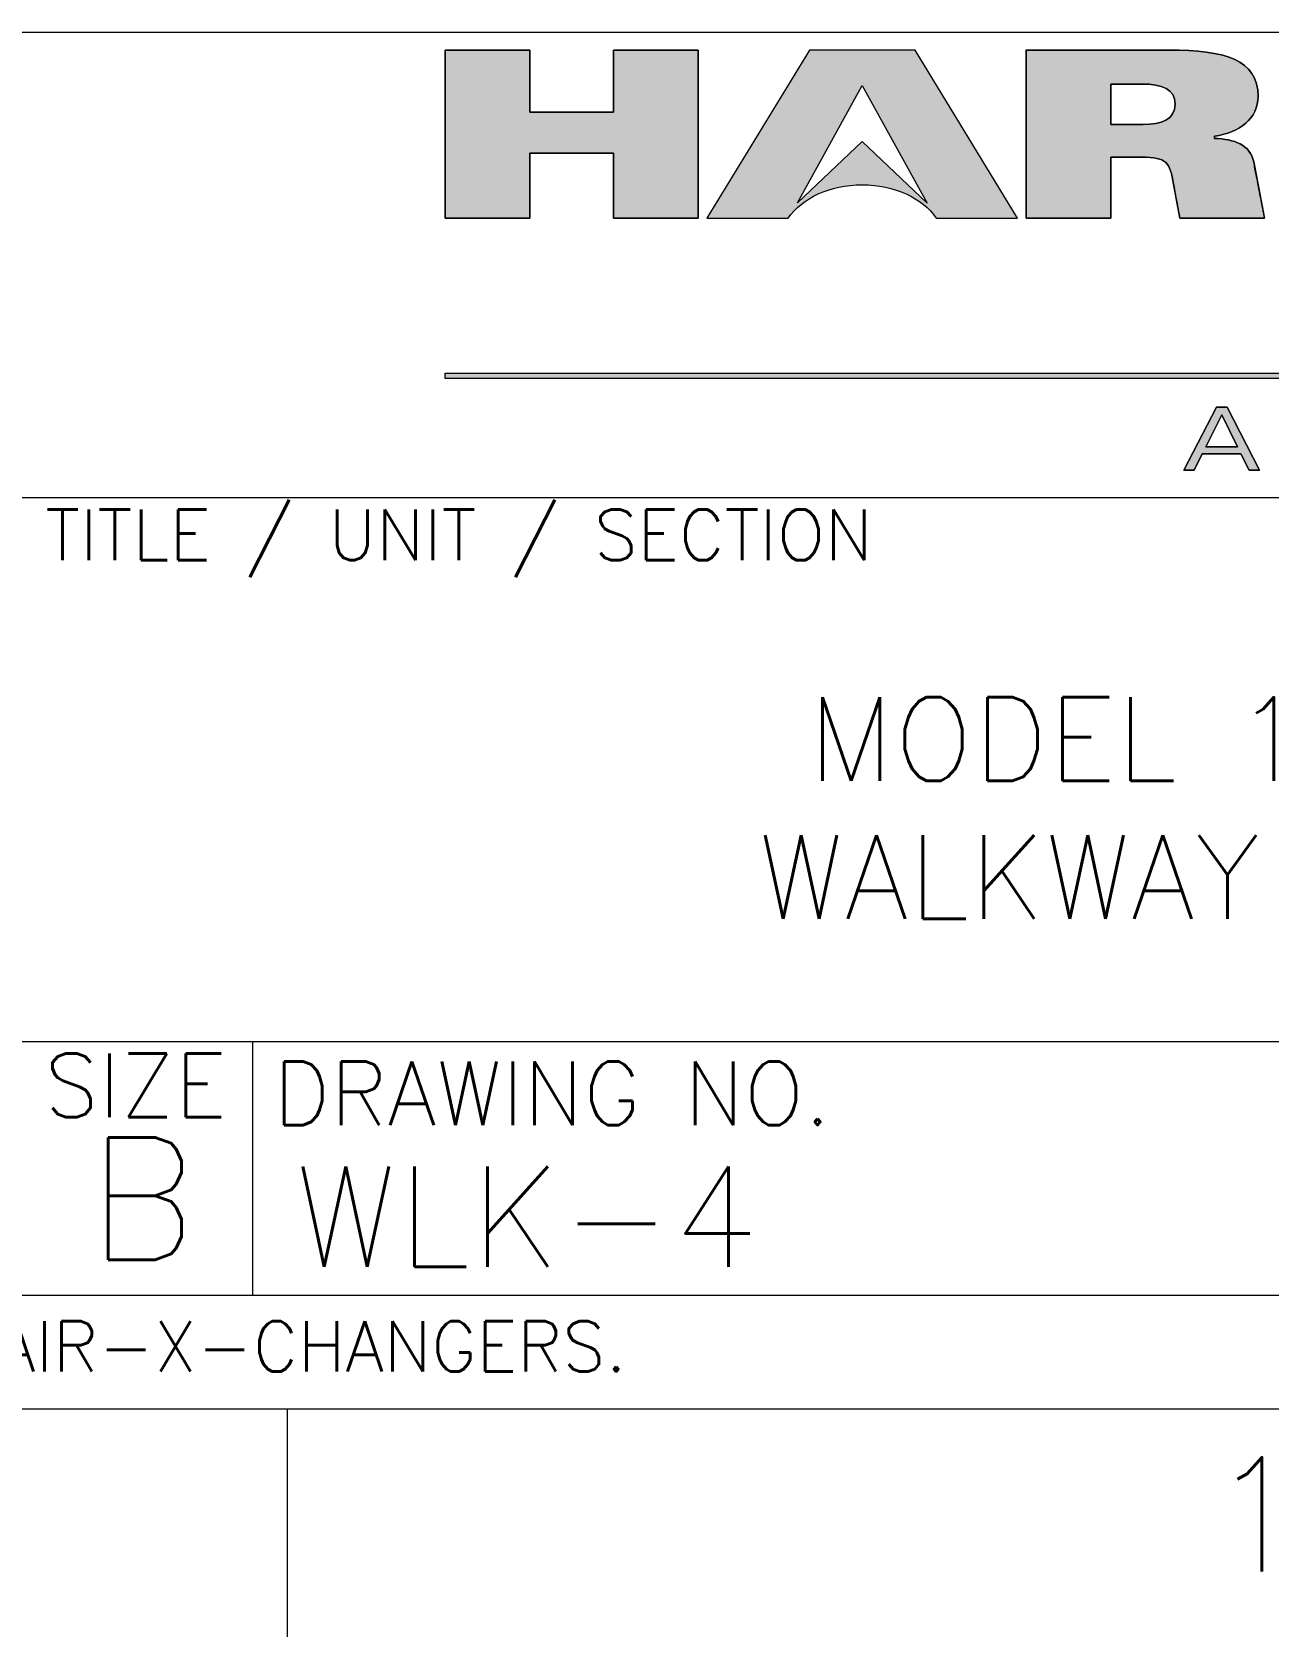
# Model space of a CAD drawing. Extents: x 47 to 273, y 294 to 439.
# Drawn here: x 236 to 253.05, y 294.33 to 316.45 of the extents above; entities that cross this region are included whole.
import ezdxf
from ezdxf.enums import TextEntityAlignment as Align

# ---------------------------------------------------------------- set-up
doc = ezdxf.new("R2010")
doc.units = 0
doc.header["$MEASUREMENT"] = 0
doc.layers.get('0').update_dxf_attribs({"linetype": 'CONTINUOUS'})
doc.layers.add('BORDER', color=5, linetype='CONTINUOUS')
doc.styles.get("Standard").update_dxf_attribs({"font": 'simplex.shx'})

# ---------------------------------------------------------------- blocks, each defined once
blk = doc.blocks.new('I10488', base_point=(19.6626, 0.962))
at = {"color": 7}
for tag, p, height in [('WEIGHT', (23.256, 0.6586), 0.1), ('JOB', (20.5621, 0.642), 0.1), ('CUSTOMER', (20.8203, 0.4151), 0.1), ('BY', (20.276, -0.0963), 0.1), ('DATE', (21.6383, -0.0922), 0.1), ('DWG', (24.4135, -0.3365), 0.12), ('CHKD', (20.2895, -0.3439), 0.1), ('CHKDATE', (21.6595, -0.3326), 0.1)]:
    blk.add_attdef(tag, p, '', height=height, dxfattribs=at)
for tag, height, p in [('TITLE', 0.1, (25.5534, 0.2446)), ('TITLE', 0.1, (25.5578, 0.0799)), ('REV', 0.12, (26.8569, -0.311))]:
    blk.add_attdef(tag, text='', height=height, dxfattribs=at).set_placement(p, align=Align.CENTER)
blk = doc.blocks.new('b-size border')
at = {"linetype": 'Continuous'}
for points in [[(16.9255, 1.4243), (16.9255, 1.6252), (16.8241, 1.6252), (16.8241, 1.5509), (16.7238, 1.5509), (16.7238, 1.6252), (16.6225, 1.6252), (16.6225, 1.4243), (16.7238, 1.4243), (16.7238, 1.5019), (16.8241, 1.5019), (16.8241, 1.4243)], [(18.5624, 1.2387), (18.5624, 1.2324), (16.6225, 1.2324), (16.6225, 1.2387)]]:
    blk.add_hatch(color=256, dxfattribs=at).paths.add_polyline_path(points, flags=0)
h = blk.add_hatch(color=256, dxfattribs=at)
edge = h.paths.add_edge_path(flags=0)
edge.add_spline(control_points=[(17.2101, 1.4243), (17.2101, 1.4243), (17.3074, 1.4243), (17.3074, 1.4243)], knot_values=[1.268893, 1.268893, 1.268893, 1.268893, 2.537709, 2.537709, 2.537709, 2.537709], weights=[1, 1, 1, 1], degree=3, periodic=0)
edge.add_spline(control_points=[(17.3074, 1.4243), (17.3074, 1.4243), (17.1848, 1.6252), (17.1848, 1.6252)], knot_values=[2.537755, 2.537755, 2.537755, 2.537755, 3.806575, 3.806575, 3.806575, 3.806575], weights=[1, 1, 1, 1], degree=3, periodic=0)
edge.add_spline(control_points=[(17.1848, 1.6252), (17.1848, 1.6252), (17.0585, 1.6252), (17.0584, 1.6252)], knot_values=[3.806621, 3.806621, 3.806621, 3.806621, 5.075441, 5.075441, 5.075441, 5.075441], weights=[1, 1, 1, 1], degree=3, periodic=0)
edge.add_spline(control_points=[(17.0584, 1.6252), (17.0584, 1.6252), (16.9358, 1.4243), (16.9358, 1.4243)], knot_values=[5.075487, 5.075487, 5.075487, 5.075487, 6.344307, 6.344307, 6.344307, 6.344307], weights=[1, 1, 1, 1], degree=3, periodic=0)
edge.add_spline(control_points=[(16.9358, 1.4243), (16.9358, 1.4243), (17.0331, 1.4243), (17.0331, 1.4243)], knot_values=[6.344353, 6.344353, 6.344353, 6.344353, 7.613169, 7.613169, 7.613169, 7.613169], weights=[1, 1, 1, 1], degree=3, periodic=0)
edge.add_spline(control_points=[(17.0331, 1.4243), (17.0496, 1.448), (17.083, 1.4642), (17.1216, 1.4642)], knot_values=[7.613196, 7.613196, 7.613196, 7.613196, 8.882062, 8.882062, 8.882062, 8.882062], weights=[1, 1, 1, 1], degree=3, periodic=0)
edge.add_spline(control_points=[(17.1216, 1.4642), (17.1602, 1.4642), (17.1936, 1.448), (17.2101, 1.4243)], knot_values=[0, 0, 0, 0, 1.268866, 1.268866, 1.268866, 1.268866], weights=[1, 1, 1, 1], degree=3, periodic=0)
h.paths.add_polyline_path([(17.1216, 1.5157), (17.0442, 1.4427), (17.1216, 1.583), (17.1994, 1.4421)], flags=0)
h = blk.add_hatch(color=256, dxfattribs=at)
edge = h.paths.add_edge_path(flags=0)
edge.add_spline(control_points=[(17.5432, 1.5195), (17.5432, 1.5195), (17.5432, 1.5206), (17.5432, 1.5223)], knot_values=[4.052754, 4.052754, 4.052754, 4.052754, 5.075253, 5.075253, 5.075253, 5.075253], weights=[1, 1, 1, 1], degree=3, periodic=0)
edge.add_spline(control_points=[(17.5432, 1.5223), (17.5732, 1.5267), (17.5952, 1.5434), (17.5952, 1.5698), (17.5952, 1.6144), (17.5545, 1.6252), (17.4889, 1.6252)], knot_values=[1.268866, 1.268866, 1.268866, 1.268866, 2.537732, 2.537732, 2.537732, 3.806598, 3.806598, 3.806598, 3.806598], weights=[1, 1, 1, 1, 1, 1, 1], degree=3, periodic=0)
edge.add_spline(control_points=[(17.4889, 1.6252), (17.3176, 1.6252), (17.3176, 1.6252)], knot_values=[0, 0, 0, 1.268866, 1.268866, 1.268866], weights=[1, 1, 1], degree=2, periodic=0)
edge.add_spline(control_points=[(17.3176, 1.6252), (17.3176, 1.6252), (17.3176, 1.4243), (17.3176, 1.4243)], knot_values=[15.226415, 15.226415, 15.226415, 15.226415, 16.495235, 16.495235, 16.495235, 16.495235], weights=[1, 1, 1, 1], degree=3, periodic=0)
edge.add_spline(control_points=[(17.3176, 1.4243), (17.3176, 1.4243), (17.4189, 1.4243), (17.4189, 1.4243)], knot_values=[13.957549, 13.957549, 13.957549, 13.957549, 15.226369, 15.226369, 15.226369, 15.226369], weights=[1, 1, 1, 1], degree=3, periodic=0)
edge.add_spline(control_points=[(17.4189, 1.4243), (17.4189, 1.4243), (17.4189, 1.4972), (17.4189, 1.4972)], knot_values=[12.688706, 12.688706, 12.688706, 12.688706, 13.957503, 13.957503, 13.957503, 13.957503], weights=[1, 1, 1, 1], degree=3, periodic=0)
edge.add_spline(control_points=[(17.4189, 1.4972), (17.4189, 1.4972), (17.4496, 1.4972)], knot_values=[0, 0, 0, 1.268866, 1.268866, 1.268866], weights=[1, 1, 1], degree=2, periodic=0)
edge.add_spline(control_points=[(17.4496, 1.4972), (17.4842, 1.4972), (17.4885, 1.4939), (17.4932, 1.4691)], knot_values=[10.150928, 10.150928, 10.150928, 10.150928, 11.419794, 11.419794, 11.419794, 11.419794], weights=[1, 1, 1, 1], degree=3, periodic=0)
edge.add_spline(control_points=[(17.4932, 1.4691), (17.5015, 1.4243), (17.5015, 1.4243)], knot_values=[0, 0, 0, 1.268866, 1.268866, 1.268866], weights=[1, 1, 1], degree=2, periodic=0)
edge.add_spline(control_points=[(17.5015, 1.4243), (17.5016, 1.4243), (17.6029, 1.4243), (17.6029, 1.4243)], knot_values=[7.613219, 7.613219, 7.613219, 7.613219, 8.882039, 8.882039, 8.882039, 8.882039], weights=[1, 1, 1, 1], degree=3, periodic=0)
edge.add_spline(control_points=[(17.6029, 1.4243), (17.6029, 1.4243), (17.5899, 1.4916)], knot_values=[0, 0, 0, 1.268866, 1.268866, 1.268866], weights=[1, 1, 1], degree=2, periodic=0)
edge.add_spline(control_points=[(17.5899, 1.4916), (17.5859, 1.512), (17.5665, 1.5189), (17.5432, 1.5195)], knot_values=[5.075464, 5.075464, 5.075464, 5.075464, 6.34433, 6.34433, 6.34433, 6.34433], weights=[1, 1, 1, 1], degree=3, periodic=0)
edge = h.paths.add_edge_path(flags=0)
edge.add_spline(control_points=[(17.4189, 1.5362), (17.4189, 1.5362), (17.4189, 1.5846), (17.4189, 1.5846)], knot_values=[5.07551, 5.07551, 5.07551, 5.07551, 6.344284, 6.344284, 6.344284, 6.344284], weights=[1, 1, 1, 1], degree=3, periodic=0)
edge.add_spline(control_points=[(17.4189, 1.5846), (17.4189, 1.5846), (17.4559, 1.5846)], knot_values=[0, 0, 0, 1.268866, 1.268866, 1.268866], weights=[1, 1, 1], degree=2, periodic=0)
edge.add_spline(control_points=[(17.4559, 1.5846), (17.4805, 1.5846), (17.4959, 1.5785), (17.4959, 1.5607), (17.4959, 1.5417), (17.4792, 1.5362), (17.4575, 1.5362)], knot_values=[1.268866, 1.268866, 1.268866, 1.268866, 2.537732, 2.537732, 2.537732, 3.806598, 3.806598, 3.806598, 3.806598], weights=[1, 1, 1, 1, 1, 1, 1], degree=3, periodic=0)
edge.add_spline(control_points=[(17.4575, 1.5362), (17.4189, 1.5362), (17.4189, 1.5362)], knot_values=[0, 0, 0, 1.268866, 1.268866, 1.268866], weights=[1, 1, 1], degree=2, periodic=0)
h = blk.add_hatch(color=256, dxfattribs=at)
h.paths.add_polyline_path([(17.5969, 1.1226), (17.5581, 1.1981), (17.5453, 1.1981), (17.5065, 1.1226), (17.5186, 1.1226), (17.5283, 1.1423), (17.5747, 1.1423), (17.5844, 1.1226)], flags=0)
h.paths.add_polyline_path([(17.5517, 1.1889), (17.5705, 1.1508), (17.5327, 1.1508)], flags=0)
at = {"linetype": 'Continuous', "lineweight": 15}
for p, q in [((10.7563, 1.6468), (19.0244, 1.6468)), ((19.0244, 0.1355), (0, 0.1355)), ((0, 0), (18.9818, 0)), ((10.3816, 0), (19.0244, 0))]:
    blk.add_line(p, q, dxfattribs=at)
at = {"linetype": 'Continuous', "lineweight": 0}
for p, q in [((16.7238, 1.6252), (16.6225, 1.6252)), ((16.6225, 1.6252), (16.6225, 1.4243)), ((16.6225, 1.6252), (16.7238, 1.6252)), ((16.6225, 1.4243), (16.6225, 1.6252)), ((16.7238, 1.5509), (16.7238, 1.6252)), ((16.7238, 1.6252), (16.7238, 1.5509)), ((16.9255, 1.6252), (16.8241, 1.6252)), ((16.8241, 1.6252), (16.8241, 1.5509)), ((16.8241, 1.5509), (16.8241, 1.6252)), ((16.8241, 1.6252), (16.9255, 1.6252)), ((16.9255, 1.4243), (16.9255, 1.6252)), ((16.9255, 1.6252), (16.9255, 1.4243)), ((17.0584, 1.6252), (16.9358, 1.4243)), ((17.1848, 1.6252), (17.0584, 1.6252)), ((17.3074, 1.4243), (17.1848, 1.6252)), ((17.3176, 1.6252), (17.4889, 1.6252)), ((17.3176, 1.4243), (17.3176, 1.6252)), ((17.0442, 1.4427), (17.1216, 1.583)), ((17.0442, 1.4427), (17.1216, 1.583)), ((17.1216, 1.583), (17.1994, 1.4421)), ((17.1216, 1.583), (17.1994, 1.4421)), ((17.4559, 1.5846), (17.4189, 1.5846)), ((17.4189, 1.5846), (17.4189, 1.5362)), ((16.8241, 1.5509), (16.7238, 1.5509)), ((16.7238, 1.5509), (16.8241, 1.5509)), ((17.4189, 1.5362), (17.4575, 1.5362)), ((16.7238, 1.4243), (16.7238, 1.5019)), ((16.7238, 1.5019), (16.8241, 1.5019)), ((16.8241, 1.5019), (16.7238, 1.5019)), ((16.7238, 1.5019), (16.7238, 1.4243)), ((16.8241, 1.5019), (16.8241, 1.4243)), ((16.8241, 1.4243), (16.8241, 1.5019)), ((17.1216, 1.5157), (17.0442, 1.4427)), ((17.1216, 1.5157), (17.0442, 1.4427)), ((17.1994, 1.4421), (17.1216, 1.5157)), ((17.1994, 1.4421), (17.1216, 1.5157)), ((17.4496, 1.4972), (17.4189, 1.4972)), ((17.4189, 1.4972), (17.4189, 1.4243)), ((17.5899, 1.4916), (17.6029, 1.4243)), ((17.5015, 1.4243), (17.4932, 1.4691)), ((16.6225, 1.4243), (16.7238, 1.4243)), ((16.7238, 1.4243), (16.6225, 1.4243)), ((16.8241, 1.4243), (16.9255, 1.4243)), ((16.9255, 1.4243), (16.8241, 1.4243)), ((16.9358, 1.4243), (17.0331, 1.4243)), ((17.2101, 1.4243), (17.3074, 1.4243)), ((17.4189, 1.4243), (17.3176, 1.4243)), ((17.6029, 1.4243), (17.5015, 1.4243)), ((16.6225, 1.2324), (16.6225, 1.2387)), ((16.6225, 1.2387), (18.5624, 1.2387)), ((16.6225, 1.2324), (16.6225, 1.2387)), ((16.6225, 1.2387), (18.5624, 1.2387)), ((18.5624, 1.2324), (16.6225, 1.2324)), ((18.5624, 1.2324), (16.6225, 1.2324)), ((17.5453, 1.1981), (17.5065, 1.1226)), ((17.5065, 1.1226), (17.5453, 1.1981)), ((17.5581, 1.1981), (17.5453, 1.1981)), ((17.5453, 1.1981), (17.5581, 1.1981)), ((17.5969, 1.1226), (17.5581, 1.1981)), ((17.5581, 1.1981), (17.5969, 1.1226)), ((17.5327, 1.1508), (17.5517, 1.1889)), ((17.5517, 1.1889), (17.5327, 1.1508)), ((17.5517, 1.1889), (17.5705, 1.1508)), ((17.5705, 1.1508), (17.5517, 1.1889)), ((17.5186, 1.1226), (17.5283, 1.1423)), ((17.5283, 1.1423), (17.5186, 1.1226)), ((17.5283, 1.1423), (17.5747, 1.1423)), ((17.5747, 1.1423), (17.5283, 1.1423)), ((17.5705, 1.1508), (17.5327, 1.1508)), ((17.5327, 1.1508), (17.5705, 1.1508)), ((17.5747, 1.1423), (17.5844, 1.1226)), ((17.5844, 1.1226), (17.5747, 1.1423)), ((17.5065, 1.1226), (17.5186, 1.1226)), ((17.5186, 1.1226), (17.5065, 1.1226)), ((17.5844, 1.1226), (17.5969, 1.1226)), ((17.5969, 1.1226), (17.5844, 1.1226)), ((16.1103, 1.09), (19.0244, 1.09)), ((16.1103, 0.4395), (19.0244, 0.4395)), ((16.3921, 0.4395), (16.3921, 0.1355)), ((16.4339, -0.2728), (16.4339, 0))]:
    blk.add_line(p, q, dxfattribs=at)
for points, degree in [([(17.0584, 1.6252), (17.0584, 1.6252), (16.9358, 1.4243), (16.9358, 1.4243)], 3), ([(17.1848, 1.6252), (17.1848, 1.6252), (17.0585, 1.6252), (17.0584, 1.6252)], 3), ([(17.3074, 1.4243), (17.3074, 1.4243), (17.1848, 1.6252), (17.1848, 1.6252)], 3), ([(17.4889, 1.6252), (17.3176, 1.6252), (17.3176, 1.6252)], 2), ([(17.3176, 1.6252), (17.3176, 1.6252), (17.3176, 1.4243), (17.3176, 1.4243)], 3), ([(17.4189, 1.5846), (17.4189, 1.5846), (17.4559, 1.5846)], 2), ([(17.4189, 1.5362), (17.4189, 1.5362), (17.4189, 1.5846), (17.4189, 1.5846)], 3), ([(17.4575, 1.5362), (17.4189, 1.5362), (17.4189, 1.5362)], 2), ([(17.5432, 1.5195), (17.5432, 1.5195), (17.5432, 1.5206), (17.5432, 1.5223)], 3), ([(17.5432, 1.5223), (17.5432, 1.5206), (17.5432, 1.5195)], 2), ([(17.5899, 1.4916), (17.5859, 1.512), (17.5665, 1.5189), (17.5432, 1.5195)], 3), ([(17.5432, 1.5195), (17.5665, 1.5189), (17.5859, 1.512), (17.5899, 1.4916)], 3), ([(17.4189, 1.4972), (17.4189, 1.4972), (17.4496, 1.4972)], 2), ([(17.4189, 1.4243), (17.4189, 1.4243), (17.4189, 1.4972), (17.4189, 1.4972)], 3), ([(17.4496, 1.4972), (17.4842, 1.4972), (17.4885, 1.4939), (17.4932, 1.4691)], 3), ([(17.4932, 1.4691), (17.4885, 1.4939), (17.4842, 1.4972), (17.4496, 1.4972)], 3), ([(17.6029, 1.4243), (17.6029, 1.4243), (17.5899, 1.4916)], 2), ([(17.0331, 1.4243), (17.0496, 1.448), (17.083, 1.4642), (17.1216, 1.4642)], 3), ([(17.0331, 1.4243), (17.0496, 1.448), (17.083, 1.4642), (17.1216, 1.4642)], 3), ([(17.1216, 1.4642), (17.1602, 1.4642), (17.1936, 1.448), (17.2101, 1.4243)], 3), ([(17.1216, 1.4642), (17.1602, 1.4642), (17.1936, 1.448), (17.2101, 1.4243)], 3), ([(17.4932, 1.4691), (17.5015, 1.4243), (17.5015, 1.4243)], 2), ([(16.9358, 1.4243), (16.9358, 1.4243), (17.0331, 1.4243), (17.0331, 1.4243)], 3), ([(17.2101, 1.4243), (17.2101, 1.4243), (17.3074, 1.4243), (17.3074, 1.4243)], 3), ([(17.3176, 1.4243), (17.3176, 1.4243), (17.4189, 1.4243), (17.4189, 1.4243)], 3), ([(17.5015, 1.4243), (17.5016, 1.4243), (17.6029, 1.4243), (17.6029, 1.4243)], 3)]:
    blk.add_open_spline(points, degree=degree, dxfattribs=at)
for points in [[(17.5432, 1.5223), (17.5732, 1.5267), (17.5952, 1.5434), (17.5952, 1.5698), (17.5952, 1.6144), (17.5545, 1.6252), (17.4889, 1.6252)], [(17.4889, 1.6252), (17.5545, 1.6252), (17.5952, 1.6144), (17.5952, 1.5698), (17.5952, 1.5434), (17.5732, 1.5267), (17.5432, 1.5223)], [(17.4559, 1.5846), (17.4805, 1.5846), (17.4959, 1.5785), (17.4959, 1.5607), (17.4959, 1.5417), (17.4792, 1.5362), (17.4575, 1.5362)], [(17.4575, 1.5362), (17.4792, 1.5362), (17.4959, 1.5417), (17.4959, 1.5607), (17.4959, 1.5785), (17.4805, 1.5846), (17.4559, 1.5846)]]:
    blk.add_open_spline(points, degree=3, knots=[1, 1, 1, 1, 2, 2, 2, 3, 3, 3, 3], dxfattribs=at)
ref = blk.add_blockref('I10488', (11.6913, 1.4685))
ref.add_attrib('TITLE', 'MODEL 168-2Z', dxfattribs={"color": 7, "height": 0.1}).set_placement((17.582, 0.7511), align=Align.CENTER)
ref.add_attrib('TITLE', 'WALKWAY DETAILS', dxfattribs={"color": 7, "height": 0.1}).set_placement((17.5864, 0.5863), align=Align.CENTER)
ref.add_attrib('DWG', 'WLK-4', (16.4421, 0.1699), dxfattribs={"color": 7, "height": 0.12})
for s, insert, char_height, attachment_point in [('TITLE / UNIT / SECTION', (16.1442, 1.0759), 0.060792, 1), ('SIZE', (16.2521, 0.425), 0.07599, 2), ('DRAWING NO.', (16.4169, 0.4155), 0.075988, 1), ('B', (16.2603, 0.3246), 0.1463, 2), ('{THIS DRAWING AND THE INFORMATION CONTAINED ON IT IS THE EXCLUSIVE PROPERTY OF HARSCO INDUSTRIAL AIR-X-CHANGERS.  INFORMATION CONTAINED ON IT SHALL NOT BE COPIED, REPRODUCED, TRANSMITTED ELECTRONICALLY, PROVIDED, OR COMMUNICATED TO A THIRD PARTY WITHOUT THE PRIOR WRITTEN CONSENT OF HARSCO INDUSTRIAL AIR-X-CHANGERS.}', (9.4087, 0.1047), 0.06, 2), ('1', (17.5355, -0.0581), 0.1364, 1)]:
    blk.add_mtext(s, dxfattribs=dict(at, insert=insert, char_height=char_height, attachment_point=attachment_point))

msp = doc.modelspace()

# ---------------------------------------------------------------- block references
at = {"layer": 'BORDER', "ltscale": 24, "xscale": 11.52424173968439, "yscale": 11.52424173968439, "zscale": 11.52424173968439}
msp.add_blockref('b-size border', (50.12749, 297.47713), dxfattribs=at)

doc.saveas('drawing.dxf')
